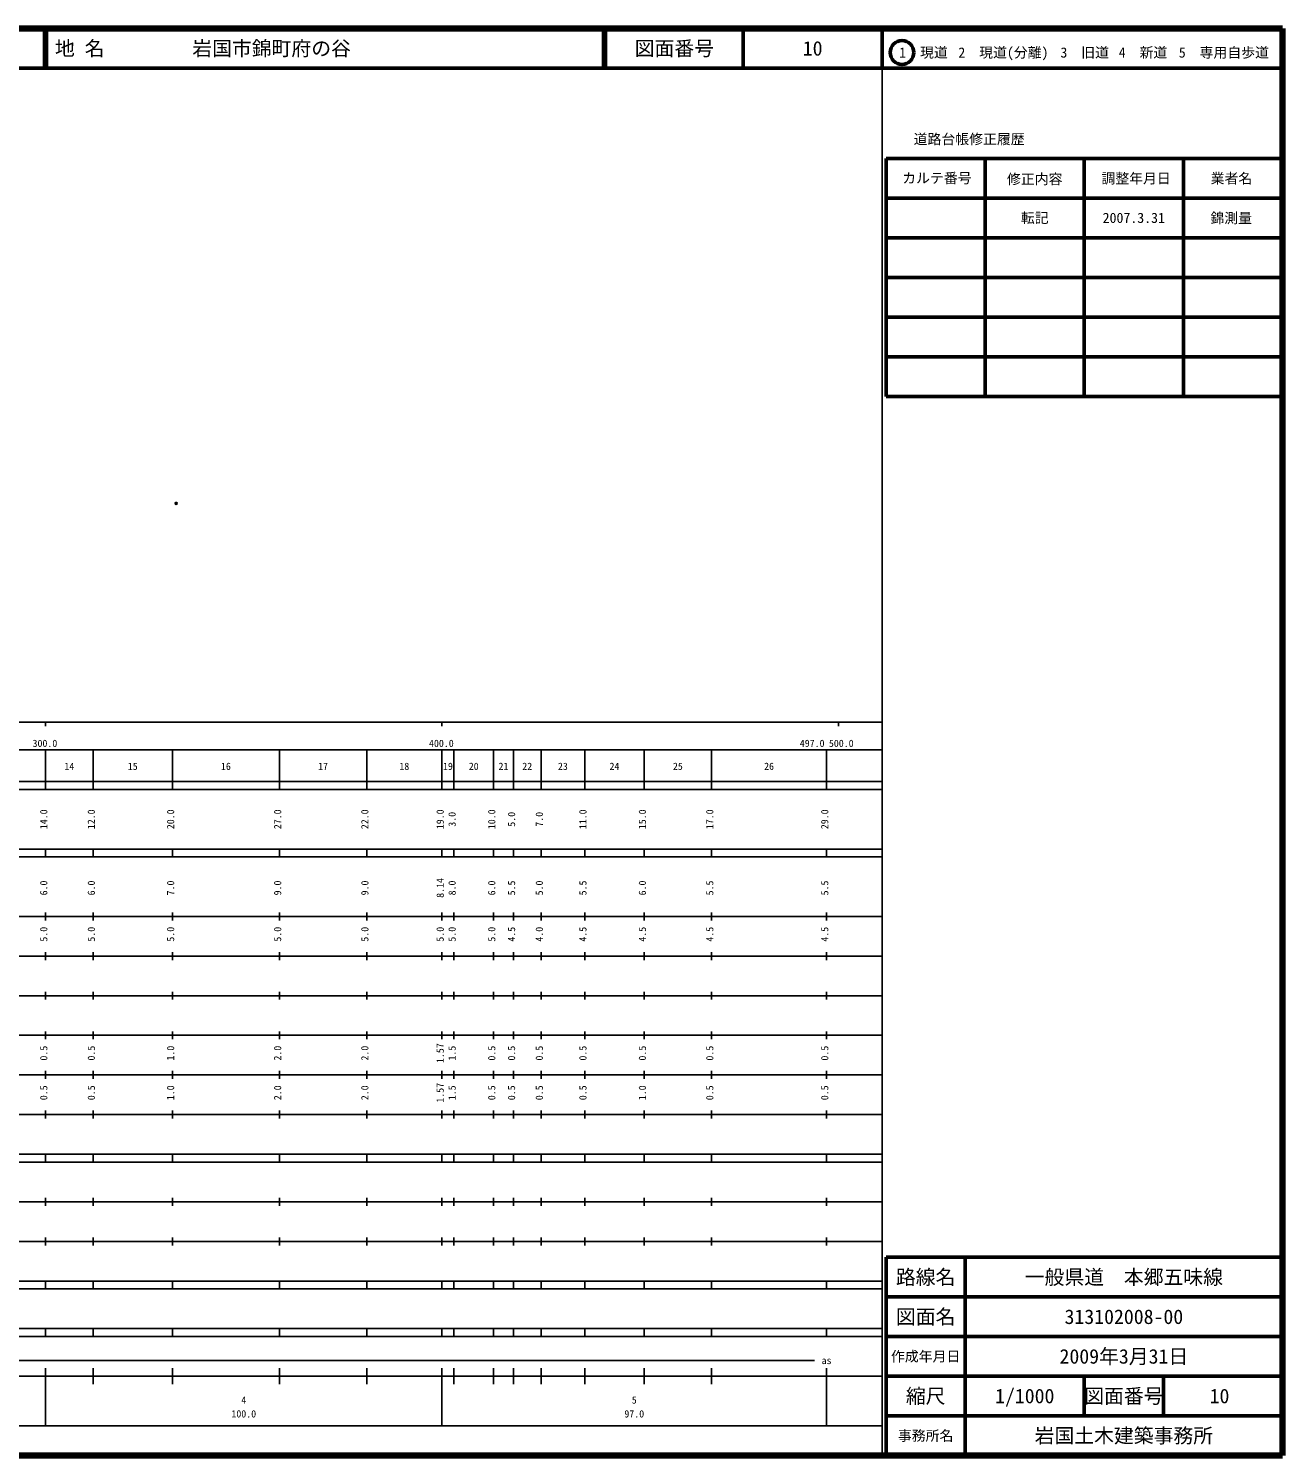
# Model space of a CAD drawing. Units: millimetres on the paper. Extents: x 40 to 680, y 20 to 380.
# Drawn here: x 363.7 to 680, y 20 to 380 of the extents above; entities that cross this region are included whole.
import ezdxf
from ezdxf.enums import TextEntityAlignment as Align

# ---------------------------------------------------------------- set-up
doc = ezdxf.new("R2010")
doc.units = ezdxf.units.MM
doc.header["$PDMODE"] = 32
doc.header["$PDSIZE"] = 0.5
doc.layers.add('M-OTRS', color=6, linetype='Continuous')
doc.layers.add('M-TTL-TXT', color=7, linetype='Continuous')
for name, color, linetype, lineweight in [('M-TTL', 2, 'Continuous', 140), ('M-TTL-BAND', 7, 'Continuous', 25), ('M-TTL-FRAM', 2, 'Continuous', 50), ('M-TTL-LINE', 7, 'Continuous', 50)]:
    doc.layers.add(name, color=color, linetype=linetype, lineweight=lineweight)
doc.styles.add('ＭＳ ゴシック', font='')
doc.styles.get('ＭＳ ゴシック').set_extended_font_data('MS Gothic')

msp = doc.modelspace()

# ---------------------------------------------------------------- linework, layer by layer
at = {"layer": 'M-OTRS'}
msp.add_point((400.941, 260.206), dxfattribs=at)
at = {"layer": 'M-TTL'}
for p, q in [((680, 380), (40, 380)), ((680, 20), (680, 380)), ((40, 20), (680, 20))]:
    msp.add_line(p, q, dxfattribs=at)
at = {"layer": 'M-TTL-BAND'}
for p, q in [((579, 20), (579, 370)), ((40, 205), (579, 205)), ((368, 205), (368, 204)), ((468, 205), (468, 204)), ((568, 205), (568, 204)), ((68, 198), (579, 198)), ((368, 188), (368, 198)), ((380, 188), (380, 198)), ((400, 188), (400, 198)), ((427, 188), (427, 198)), ((449, 188), (449, 198)), ((468, 188), (468, 198)), ((471, 188), (471, 198)), ((481, 188), (481, 198)), ((486, 188), (486, 198)), ((493, 188), (493, 198)), ((504, 188), (504, 198)), ((519, 188), (519, 198)), ((536, 188), (536, 198)), ((565, 188), (565, 198)), ((40, 190), (579, 190)), ((40, 188), (579, 188)), ((40, 173), (579, 173)), ((368, 171), (368, 173)), ((380, 171), (380, 173)), ((400, 171), (400, 173)), ((427, 171), (427, 173)), ((449, 171), (449, 173)), ((468, 171), (468, 173)), ((471, 171), (471, 173)), ((481, 171), (481, 173)), ((486, 171), (486, 173)), ((493, 171), (493, 173)), ((504, 171), (504, 173)), ((519, 171), (519, 173)), ((536, 171), (536, 173)), ((565, 171), (565, 173)), ((40, 171), (579, 171)), ((40, 156), (579, 156)), ((368, 155), (368, 157)), ((380, 155), (380, 157)), ((400, 155), (400, 157)), ((427, 155), (427, 157)), ((449, 155), (449, 157)), ((468, 155), (468, 157)), ((471, 155), (471, 157)), ((481, 155), (481, 157)), ((486, 155), (486, 157)), ((493, 155), (493, 157)), ((504, 155), (504, 157)), ((519, 155), (519, 157)), ((536, 155), (536, 157)), ((565, 155), (565, 157)), ((46, 146), (579, 146)), ((368, 145), (368, 147)), ((380, 145), (380, 147)), ((400, 145), (400, 147)), ((427, 145), (427, 147)), ((449, 145), (449, 147)), ((468, 145), (468, 147)), ((471, 145), (471, 147)), ((481, 145), (481, 147)), ((486, 145), (486, 147)), ((493, 145), (493, 147)), ((504, 145), (504, 147)), ((519, 145), (519, 147)), ((536, 145), (536, 147)), ((565, 145), (565, 147)), ((368, 135), (368, 137)), ((380, 135), (380, 137)), ((400, 135), (400, 137)), ((427, 135), (427, 137)), ((449, 135), (449, 137)), ((468, 135), (468, 137)), ((471, 135), (471, 137)), ((481, 135), (481, 137)), ((486, 135), (486, 137)), ((493, 135), (493, 137)), ((504, 135), (504, 137)), ((519, 135), (519, 137)), ((536, 135), (536, 137)), ((565, 135), (565, 137)), ((52, 136), (579, 136)), ((46, 126), (579, 126)), ((368, 125), (368, 127)), ((380, 125), (380, 127)), ((400, 125), (400, 127)), ((427, 125), (427, 127)), ((449, 125), (449, 127)), ((468, 125), (468, 127)), ((471, 125), (471, 127)), ((481, 125), (481, 127)), ((486, 125), (486, 127)), ((493, 125), (493, 127)), ((504, 125), (504, 127)), ((519, 125), (519, 127)), ((536, 125), (536, 127)), ((565, 125), (565, 127)), ((52, 116), (579, 116)), ((368, 115), (368, 117)), ((380, 115), (380, 117)), ((400, 115), (400, 117)), ((427, 115), (427, 117)), ((449, 115), (449, 117)), ((468, 115), (468, 117)), ((471, 115), (471, 117)), ((481, 115), (481, 117)), ((486, 115), (486, 117)), ((493, 115), (493, 117)), ((504, 115), (504, 117)), ((519, 115), (519, 117)), ((536, 115), (536, 117)), ((565, 115), (565, 117)), ((46, 106), (579, 106)), ((368, 105), (368, 107)), ((380, 105), (380, 107)), ((400, 105), (400, 107)), ((427, 105), (427, 107)), ((449, 105), (449, 107)), ((468, 105), (468, 107)), ((471, 105), (471, 107)), ((481, 105), (481, 107)), ((486, 105), (486, 107)), ((493, 105), (493, 107)), ((504, 105), (504, 107)), ((519, 105), (519, 107)), ((536, 105), (536, 107)), ((565, 105), (565, 107)), ((40, 96), (579, 96)), ((40, 94), (579, 94)), ((368, 94), (368, 96)), ((380, 94), (380, 96)), ((400, 94), (400, 96)), ((427, 94), (427, 96)), ((449, 94), (449, 96)), ((468, 94), (468, 96)), ((471, 94), (471, 96)), ((481, 94), (481, 96)), ((486, 94), (486, 96)), ((493, 94), (493, 96)), ((504, 94), (504, 96)), ((519, 94), (519, 96)), ((536, 94), (536, 96)), ((565, 94), (565, 96)), ((49, 84), (579, 84)), ((368, 83), (368, 85)), ((380, 83), (380, 85)), ((400, 83), (400, 85)), ((427, 83), (427, 85)), ((449, 83), (449, 85)), ((468, 83), (468, 85)), ((471, 83), (471, 85)), ((481, 83), (481, 85)), ((486, 83), (486, 85)), ((493, 83), (493, 85)), ((504, 83), (504, 85)), ((519, 83), (519, 85)), ((536, 83), (536, 85)), ((565, 83), (565, 85)), ((40, 74), (579, 74)), ((368, 73), (368, 75)), ((380, 73), (380, 75)), ((400, 73), (400, 75)), ((427, 73), (427, 75)), ((449, 73), (449, 75)), ((468, 73), (468, 75)), ((471, 73), (471, 75)), ((481, 73), (481, 75)), ((486, 73), (486, 75)), ((493, 73), (493, 75)), ((504, 73), (504, 75)), ((519, 73), (519, 75)), ((536, 73), (536, 75)), ((565, 73), (565, 75)), ((40, 64), (579, 64)), ((40, 62), (579, 62)), ((368, 62), (368, 64)), ((380, 62), (380, 64)), ((400, 62), (400, 64)), ((427, 62), (427, 64)), ((449, 62), (449, 64)), ((468, 62), (468, 64)), ((471, 62), (471, 64)), ((481, 62), (481, 64)), ((486, 62), (486, 64)), ((493, 62), (493, 64)), ((504, 62), (504, 64)), ((519, 62), (519, 64)), ((536, 62), (536, 64)), ((565, 62), (565, 64)), ((40, 52), (579, 52)), ((368, 50), (368, 52)), ((380, 50), (380, 52)), ((400, 50), (400, 52)), ((427, 50), (427, 52)), ((449, 50), (449, 52)), ((468, 50), (468, 52)), ((471, 50), (471, 52)), ((481, 50), (481, 52)), ((486, 50), (486, 52)), ((493, 50), (493, 52)), ((504, 50), (504, 52)), ((519, 50), (519, 52)), ((536, 50), (536, 52)), ((565, 50), (565, 52)), ((40, 50), (579, 50)), ((71, 44), (562, 44)), ((40, 40), (579, 40)), ((368, 27.5), (368, 42)), ((380, 38), (380, 42)), ((400, 38), (400, 42)), ((427, 38), (427, 42)), ((449, 38), (449, 42)), ((468, 27.5), (468, 42)), ((471, 38), (471, 42)), ((481, 38), (481, 42)), ((486, 38), (486, 42)), ((493, 38), (493, 42)), ((504, 38), (504, 42)), ((519, 38), (519, 42)), ((536, 38), (536, 42)), ((565, 27.5), (565, 42)), ((68, 27.5), (579, 27.5))]:
    msp.add_line(p, q, dxfattribs=at)
at = {"layer": 'M-TTL-FRAM'}
for p, q in [((580, 347.197), (580, 287.197)), ((580, 347.197), (680, 347.197)), ((580, 287.197), (680, 287.197)), ((680, 70), (580, 70)), ((580, 70), (580, 20))]:
    msp.add_line(p, q, dxfattribs=at)
at = {"layer": 'M-TTL-LINE'}
for p, q in [((367.75, 380), (367.75, 370)), ((368.25, 380), (368.25, 370)), ((508.747, 380), (508.747, 370)), ((509.247, 380), (509.247, 370)), ((543.997, 380), (543.997, 370)), ((579, 380), (579, 370)), ((40, 370), (680, 370)), ((605, 347.197), (605, 287.197)), ((630, 347.197), (630, 287.197)), ((655, 347.197), (655, 287.197)), ((580, 337.197), (680, 337.197)), ((580, 327.197), (680, 327.197)), ((580, 317.197), (680, 317.197)), ((580, 307.197), (680, 307.197)), ((580, 297.197), (680, 297.197)), ((600, 70), (600, 20)), ((680, 60), (580, 60)), ((680, 50), (580, 50)), ((680, 40), (580, 40)), ((630, 40), (630, 30)), ((650, 40), (650, 30)), ((680, 30), (580, 30))]:
    msp.add_line(p, q, dxfattribs=at)
msp.add_circle((584.031, 373.958), 3, dxfattribs=at)

# ---------------------------------------------------------------- texts
at = {"layer": 'M-TTL-BAND', "style": 'ＭＳ ゴシック'}
for s, p in [('300.0', (367.844, 198.195)), ('400.0', (467.844, 198.195)), ('497.0', (561.375, 198.195)), ('500.0', (568.715, 198.195)), ('14', (374, 192.405)), ('15', (390, 192.405)), ('16', (413.5, 192.405)), ('17', (438, 192.405)), ('18', (458.5, 192.405)), ('19', (469.5, 192.405)), ('20', (476, 192.405)), ('21', (483.5, 192.405)), ('22', (489.5, 192.405)), ('23', (498.5, 192.405)), ('24', (511.5, 192.405)), ('25', (527.5, 192.405)), ('26', (550.5, 192.405)), ('as', (565, 42.5)), ('4', (418, 32.523)), ('5', (516.5, 32.523)), ('100.0', (418, 29.033)), ('97.0', (516.5, 29.033))]:
    msp.add_text(s, height=1.833, dxfattribs=at).set_placement(p, align=Align.BOTTOM_CENTER)
for s, p in [('14.0', (369, 180.5)), ('12.0', (381, 180.5)), ('20.0', (401, 180.5)), ('27.0', (428, 180.5)), ('22.0', (450, 180.5)), ('19.0', (469, 180.5)), ('3.0', (472, 180.5)), ('10.0', (482, 180.5)), ('5.0', (487, 180.5)), ('7.0', (494, 180.5)), ('11.0', (505, 180.5)), ('15.0', (520, 180.5)), ('17.0', (537, 180.5)), ('29.0', (566, 180.5)), ('6.0', (369, 163.174)), ('6.0', (381, 163.174)), ('7.0', (401, 163.174)), ('9.0', (428, 163.174)), ('9.0', (450, 163.174)), ('8.14', (469, 163.174)), ('8.0', (472, 163.174)), ('6.0', (482, 163.174)), ('5.5', (487, 163.174)), ('5.0', (494, 163.174)), ('5.5', (505, 163.174)), ('6.0', (520, 163.174)), ('5.5', (537, 163.174)), ('5.5', (566, 163.174)), ('5.0', (369, 151.5)), ('5.0', (381, 151.5)), ('5.0', (401, 151.5)), ('5.0', (428, 151.5)), ('5.0', (450, 151.5)), ('5.0', (469, 151.5)), ('5.0', (472, 151.5)), ('5.0', (482, 151.5)), ('4.5', (487, 151.5)), ('4.0', (494, 151.5)), ('4.5', (505, 151.5)), ('4.5', (520, 151.5)), ('4.5', (537, 151.5)), ('4.5', (566, 151.5)), ('0.5', (369, 121.5)), ('0.5', (381, 121.5)), ('1.0', (401, 121.5)), ('2.0', (428, 121.5)), ('2.0', (450, 121.5)), ('1.57', (469, 121.5)), ('1.5', (472, 121.5)), ('0.5', (482, 121.5)), ('0.5', (487, 121.5)), ('0.5', (494, 121.5)), ('0.5', (505, 121.5)), ('0.5', (520, 121.5)), ('0.5', (537, 121.5)), ('0.5', (566, 121.5)), ('0.5', (369, 111.5)), ('0.5', (381, 111.5)), ('1.0', (401, 111.5)), ('2.0', (428, 111.5)), ('2.0', (450, 111.5)), ('1.57', (469, 111.5)), ('1.5', (472, 111.5)), ('0.5', (482, 111.5)), ('0.5', (487, 111.5)), ('0.5', (494, 111.5)), ('0.5', (505, 111.5)), ('1.0', (520, 111.5)), ('0.5', (537, 111.5)), ('0.5', (566, 111.5))]:
    msp.add_text(s, height=1.833, rotation=90, dxfattribs=at).set_placement(p, align=Align.BOTTOM_CENTER)
at = {"layer": 'M-TTL-TXT', "style": 'ＭＳ ゴシック'}
for s, p in [('地 名', (370.38, 375)), ('岩国市錦町府の谷', (405.024, 375))]:
    msp.add_text(s, height=3.666, dxfattribs=at).set_placement(p, align=Align.MIDDLE_LEFT)
for s, height, p in [('図面番号', 3.666, (526.622, 375)), ('10', 3.666, (561.497, 375)), ('1\u3000現道', 2.566, (589.448, 373.958)), ('2\u3000現道(分離)', 2.566, (609.619, 373.958)), ('3\u3000旧道', 2.566, (630.121, 373.958)), ('4\u3000新道', 2.566, (644.824, 373.958)), ('5\u3000専用自歩道', 2.566, (665.228, 373.958)), ('道路台帳修正履歴', 2.566, (600.968, 352.113)), ('カルテ番号', 2.566, (592.839, 342.277)), ('修正内容', 2.566, (617.509, 342.023)), ('調整年月日', 2.566, (643.089, 342.197)), ('業者名', 2.566, (667.134, 342.197)), ('転記', 2.566, (617.5, 332.245)), ('2007.3.31', 2.566, (642.5, 332.245)), ('錦測量', 2.566, (667.077, 332.189)), ('路線名', 3.666, (590, 65)), ('路線名', 3.666, (590, 65)), ('一般県道\u3000本郷五味線', 3.666, (640, 65)), ('図面名', 3.666, (590, 55)), ('図面名', 3.666, (590, 55)), ('313102008-00', 3.666, (640, 55)), ('2009年3月31日', 3.666, (640, 45)), ('作成年月日', 2.566, (590, 45)), ('作成年月日', 2.566, (590, 45)), ('縮尺', 3.666, (590, 35)), ('縮尺', 3.666, (590, 35)), ('1/1000', 3.666, (615, 35)), ('図面番号', 3.666, (640, 35)), ('図面番号', 3.666, (640, 35)), ('10', 3.666, (664.125, 35)), ('事務所名', 2.566, (590, 25)), ('事務所名', 2.566, (590, 25)), ('岩国土木建築事務所', 3.666, (640, 25))]:
    msp.add_text(s, height=height, dxfattribs=at).set_placement(p, align=Align.MIDDLE_CENTER)

doc.saveas('drawing.dxf')
